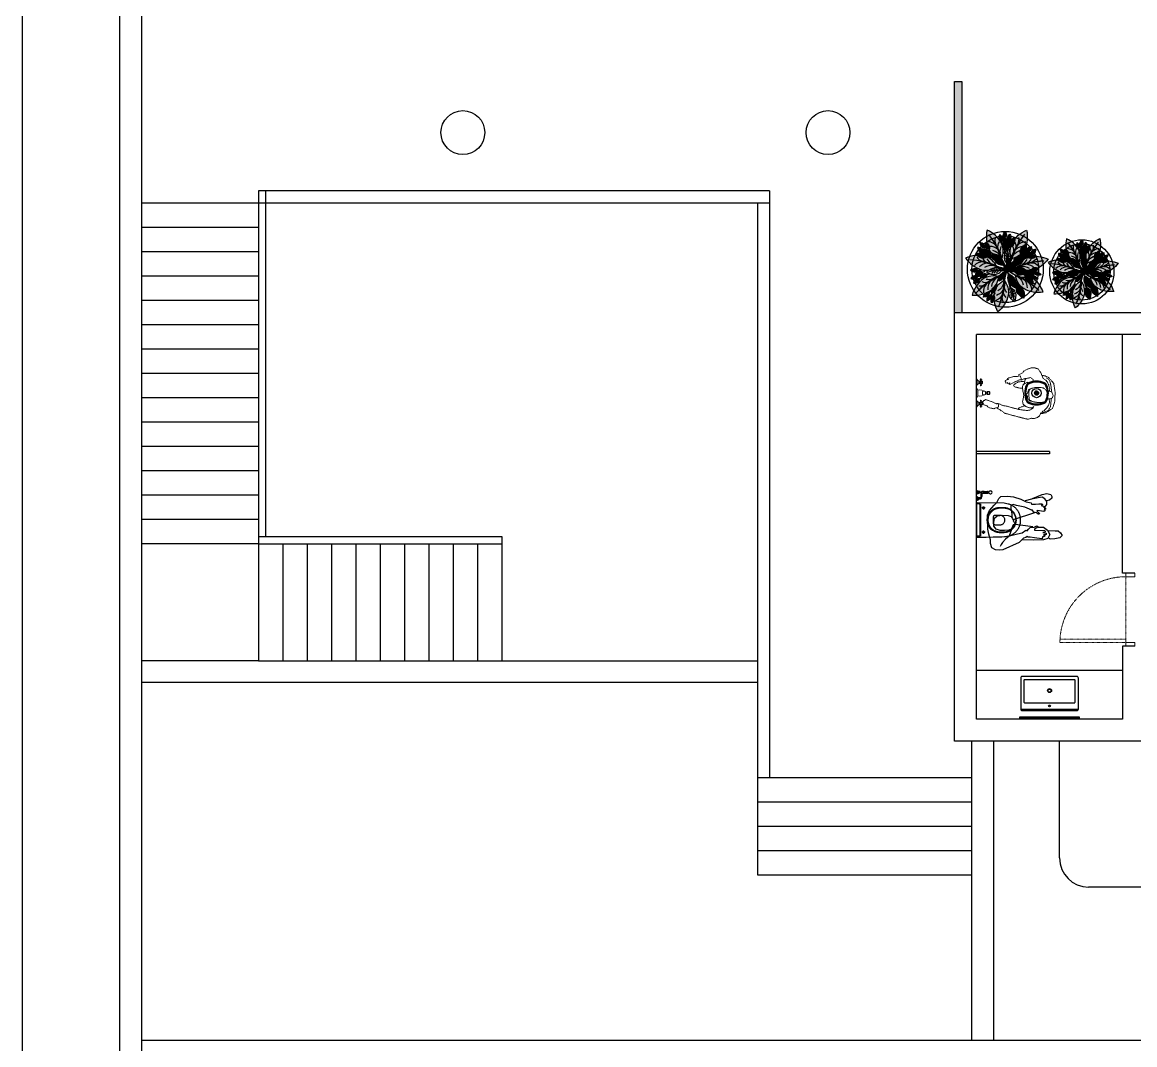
# Model space of a CAD drawing. Header units: inches. Extents: x 9636 to 21597, y -10243 to 557.
# Drawn here: x 12774.5 to 13231.5, y -9325.1 to -8905 of the extents above; entities that cross this region are included whole.
import ezdxf

# ---------------------------------------------------------------- set-up
doc = ezdxf.new("R2010")
doc.units = ezdxf.units.IN
doc.header["$MEASUREMENT"] = 0
for name, pattern in [('ACAD_ISO02W100', [15, 12, -3]), ('AUDIT_D_060311083008-3', [0]), ('CENTER2', [1.125, 0.75, -0.125, 0.125, -0.125]), ('DASHED2', [0.375, 0.25, -0.125]), ('HIDDEN', [0.375, 0.25, -0.125])]:
    doc.linetypes.add(name, pattern=pattern)
for name, color, linetype in [('A-DOOR', 251, 'AUDIT_D_060311083008-3'), ('A-Door-Frame', 1, 'Continuous'), ('A-Door-Swing', 8, 'HIDDEN'), ('Edges', 7, 'Continuous'), ('IEL-HATCH-002', 7, 'Continuous'), ('MESA', 7, 'Continuous'), ('sanit acces', 4, 'Continuous')]:
    doc.layers.add(name, color=color, linetype=linetype)
doc.layers.add('col.', color=31, linetype='Continuous', lineweight=0)
doc.layers.add('WALL', color=23, linetype='Continuous', lineweight=15)

# ---------------------------------------------------------------- blocks, each defined once
blk = doc.blocks.new('BASIN23')
at = {"color": 252}
blk.add_line((4619.05, 4552.68), (4590.2, 4552.68), dxfattribs=at)
for points in [[(4618.28, 4553.45), (4590.97, 4553.45, 0.414214), (4590.2, 4552.68), (4590.2, 4537.16, 0.414214), (4590.97, 4536.39), (4618.28, 4536.39, 0.414214), (4619.05, 4537.16), (4619.05, 4552.68, 0.414214)], [(4617.07, 4549.53), (4592.18, 4549.53, 0.414214), (4591.79, 4549.14), (4591.79, 4538.37, 0.414214), (4592.18, 4537.98), (4617.07, 4537.98, 0.414214), (4617.46, 4538.37), (4617.46, 4549.14, 0.414214)]]:
    blk.add_lwpolyline(points, format="xyb", close=True, dxfattribs=at)
for centre, radius in [((4604.62, 4551.1), 0.455), ((4604.62, 4543.42), 0.971), ((4604.62, 4543.42), 0.777)]:
    blk.add_circle(centre, radius, dxfattribs=at)
blk = doc.blocks.new('R91')
at = {"color": 9, "linetype": 'ByBlock', "true_color": 0xbbbcbf}
for p, q in [((-372, 958), (-441, 953)), ((-313, 950), (-372, 958)), ((-527, 783), (-554, 685)), ((-524, 846), (-527, 783)), ((-503, 917), (-524, 846)), ((-441, 953), (-503, 917)), ((-340, 863), (-358, 896)), ((-316, 828), (-340, 863)), ((-265, 771), (-316, 828)), ((-34, 825), (-313, 950)), ((-209, 724), (-265, 771)), ((41, 754), (-34, 825)), ((222, 789), (26, 783)), ((388, 780), (222, 789)), ((460, 759), (388, 780)), ((501, 768), (481, 759)), ((582, 765), (501, 768)), ((665, 745), (582, 765)), ((-572, 596), (-574, 359)), ((-554, 685), (-572, 596)), ((-429, 599), (-468, 549)), ((-361, 620), (-429, 599)), ((-286, 623), (-361, 620)), ((-209, 617), (-286, 623)), ((-185, 667), (-209, 724)), ((-167, 596), (-209, 617)), ((-200, 715), (-63, 679)), ((-161, 602), (-185, 667)), ((-149, 552), (-167, 596)), ((-63, 679), (20, 661)), ((20, 661), (82, 617)), ((85, 742), (41, 754)), ((82, 617), (103, 626)), ((103, 724), (85, 742)), ((124, 733), (103, 724)), ((103, 626), (130, 599)), ((157, 733), (124, 733)), ((130, 599), (157, 569)), ((234, 748), (157, 733)), ((231, 614), (406, 623)), ((231, 596), (231, 614)), ((290, 566), (231, 596)), ((359, 762), (234, 748)), ((371, 745), (359, 762)), ((368, 730), (371, 745)), ((403, 724), (368, 730)), ((374, 656), (430, 667)), ((409, 653), (374, 656)), ((383, 697), (403, 709)), ((418, 694), (383, 697)), ((388, 563), (457, 617)), ((403, 709), (403, 724)), ((406, 623), (412, 638)), ((412, 638), (409, 653)), ((433, 691), (418, 694)), ((430, 667), (433, 691)), ((457, 617), (495, 688)), ((495, 688), (460, 759)), ((466, 620), (588, 629)), ((588, 629), (635, 629)), ((635, 629), (680, 659)), ((704, 709), (665, 745)), ((680, 659), (704, 709)), ((-468, 549), (-470, 486)), ((-470, 486), (-453, 409)), ((-453, 409), (-408, 367)), ((-221, 365), (-167, 382)), ((-167, 382), (-147, 412)), ((-158, 335), (-158, 385)), ((-135, 522), (-149, 552)), ((-147, 412), (-132, 457)), ((-117, 516), (-135, 522)), ((-135, 468), (-108, 480)), ((-132, 457), (-135, 468)), ((-129, 433), (237, 311)), ((-105, 498), (-117, 516)), ((-108, 480), (-105, 498)), ((-93, 510), (204, 552)), ((157, 569), (228, 561)), ((228, 561), (270, 543)), ((270, 543), (290, 552)), ((290, 552), (290, 566)), ((293, 561), (388, 563)), ((-574, 359), (-539, 275)), ((-539, 275), (-459, 183)), ((-408, 367), (-313, 359)), ((-313, 359), (-221, 365)), ((-176, 243), (-158, 335)), ((-173, 198), (-176, 243)), ((-164, 183), (-173, 198)), ((-78, 192), (-138, 177)), ((65, 222), (-78, 192)), ((145, 252), (65, 222)), ((177, 269), (145, 252)), ((183, 261), (177, 269)), ((222, 308), (183, 261)), ((267, 320), (222, 308)), ((293, 338), (267, 320)), ((273, 284), (317, 326)), ((276, 275), (273, 284)), ((394, 293), (276, 275)), ((311, 338), (293, 338)), ((317, 326), (311, 338)), ((344, 189), (403, 207)), ((388, 222), (421, 237)), ((406, 216), (388, 222)), ((415, 275), (394, 293)), ((400, 255), (415, 275)), ((421, 252), (400, 255)), ((403, 207), (406, 216)), ((406, 222), (442, 174)), ((421, 237), (421, 252)), ((-459, 183), (-414, 142)), ((-414, 142), (-384, 73)), ((-384, 73), (-349, 38)), ((-349, 38), (-230, 29)), ((-230, 29), (-132, 44)), ((-138, 177), (-164, 183)), ((-132, 44), (-4, 85)), ((-4, 85), (88, 127)), ((177, 85), (70, 109)), ((88, 127), (174, 148)), ((174, 148), (180, 166)), ((293, 59), (177, 85)), ((180, 166), (246, 166)), ((198, 73), (365, 5)), ((246, 166), (308, 160)), ((365, 50), (293, 59)), ((308, 160), (365, 163)), ((371, 180), (344, 189)), ((365, 163), (371, 180)), ((409, 79), (365, 50)), ((365, 5), (445, -16)), ((442, 124), (409, 79)), ((442, 174), (442, 124)), ((490, 100), (442, 112)), ((445, -16), (510, 5)), ((531, 68), (490, 100)), ((510, 5), (531, 35)), ((531, 35), (531, 68))]:
    blk.add_line(p, q, dxfattribs=at)
blk = doc.blocks.new('wall handshower (top)')
at = {"color": 0}
for p, q in [((30, 0), (-30, 0)), ((-30, 0), (-30, -3)), ((30, 0), (30, -3)), ((130, 0), (70, 0)), ((70, 0), (70, -3)), ((130, 0), (130, -3)), ((-27, -4), (27, -4)), ((-22, -10), (0, -10)), ((-14, -10), (-14, -25)), ((-12, -43), (-12, -26)), ((-12, -26), (0, -26)), ((-12, -43), (12, -43)), ((-6, -26), (-6, -10)), ((22, -10), (0, -10)), ((12, -26), (0, -26)), ((6, -26), (6, -10)), ((12, -43), (12, -26)), ((14, -10), (14, -25)), ((73, -4), (127, -4)), ((78, -10), (100, -10)), ((86, -10), (86, -25)), ((88, -43), (88, -26)), ((88, -26), (100, -26)), ((88, -43), (112, -43)), ((88, -101), (88, -95)), ((88, -108), (88, -165)), ((89, -106), (89, -164)), ((89, -107), (89, -165)), ((91, -104), (91, -163)), ((92, -103), (92, -162)), ((94, -26), (94, -10)), ((94, -102), (94, -161)), ((95, -45), (95, -67)), ((96, -101), (96, -160)), ((98, -101), (98, -160)), ((122, -10), (100, -10)), ((112, -26), (100, -26)), ((100, -101), (100, -160)), ((102, -101), (102, -160)), ((104, -101), (104, -160)), ((105, -45), (105, -68)), ((105, -102), (105, -161)), ((106, -26), (106, -10)), ((107, -103), (107, -162)), ((108, -104), (108, -163)), ((110, -106), (110, -164)), ((110, -107), (110, -164)), ((111, -101), (111, -95)), ((111, -108), (111, -165)), ((111, -108), (111, -165)), ((112, -43), (112, -26)), ((114, -10), (114, -25))]:
    blk.add_line(p, q, dxfattribs=at)
for centre, radius, start, end in [((-27, -2), 2.41, 207.9179, 271.9718), ((-15, 2), 13.8, 205.7896, 241.6564), ((-10, -20), 5.86, 230.0793, 254.0924), ((17, -41), 24.5, 184.3011, 218.585), ((22, -36), 32.1, 219.6697, 269.6336), ((22, -38), 15.3, 199.0504, 270.6085), ((10, -20), 5.86, 285.9076, 309.9207), ((15, 2), 13.8, 298.3436, 334.2104), ((-21, -679), 627, 81.0602, 86.0403), ((-119, -1559), 1497, 82.5073, 84.5933), ((27, -2), 2.41, 268.0282, 332.0821), ((73, -2), 2.41, 207.9179, 271.9718), ((85, 2), 13.8, 205.7896, 241.6564), ((71, -104), 44.8, 58.5932, 83.7686), ((73, -100), 26.8, 64.0824, 83.2266), ((115, -81), 30.7, 168.4004, 207.2273), ((100, -83), 16.7, 30.5106, 149.4894), ((90, -20), 5.86, 230.0793, 254.0924), ((90, -105), 2.8, 137.3065, 222.6935), ((90, -169), 2.8, 137.3065, 222.6935), ((100, -108), 17.6, 49.0147, 130.9853), ((100, -110), 14.6, 37.5398, 142.4602), ((100, -110), 13.8, 33.1371, 146.8629), ((100, -112), 12.9, 26.3551, 153.6449), ((89, -102), 1.5, 143.1441, 216.8559), ((100, -113), 12.6, 23.4368, 156.5632), ((89, -107), 1.5, 143.1441, 216.8559), ((100, -174), 14.6, 37.5398, 142.4602), ((100, -175), 13.8, 33.1371, 146.8629), ((100, -177), 12.9, 26.3551, 153.6449), ((89, -166), 1.5, 143.1441, 216.8559), ((100, -178), 12.6, 23.4368, 156.5632), ((89, -172), 1.5, 143.1441, 216.8559), ((42, -182), 47.1, 354.3747, 11.6429), ((100, -37), 10, 215.7762, 324.2238), ((157, -182), 47.1, 168.3571, 185.6253), ((84, -81), 30.7, 332.7727, 11.5996), ((110, -102), 1.5, 323.1441, 36.8559), ((109, -105), 2.8, 317.3065, 42.6935), ((110, -107), 1.5, 323.1441, 36.8559), ((110, -166), 1.5, 323.1441, 36.8559), ((109, -169), 2.8, 317.3065, 42.6935), ((110, -172), 1.5, 323.1441, 36.8559), ((110, -20), 5.86, 285.9076, 309.9207), ((115, 2), 13.8, 298.3436, 334.2104), ((127, -2), 2.41, 268.0282, 332.0821), ((120, -215), 42.7, 153.5123, 181.2517), ((100, -217), 22.5, 179.1351, 0.8649), ((72, -182), 17, 302.6481, 343.7121), ((127, -182), 17, 196.2879, 237.3519), ((79, -215), 42.7, 358.7483, 26.4877)]:
    blk.add_arc(centre, radius, start, end, dxfattribs=at)
blk = doc.blocks.new('Duravit Wall Hung Toilet pl')
at = {"layer": 'Edges'}
for p, q in [((0.497, 0.512), (0.498, 0.513)), ((0.5, 0.224), (0.497, 0.512)), ((0.498, 0.515), (0.499, 0.516)), ((0.498, 0.514), (0.498, 0.515)), ((0.498, 0.513), (0.498, 0.514)), ((0.498, 0.514), (0.498, 0.514)), ((0.499, 0.516), (0.5, 0.517)), ((0.5, 0.517), (0.501, 0.518)), ((0.5, 0.517), (0.5, 0.517)), ((0.501, 0.518), (0.502, 0.518)), ((0.502, 0.518), (0.503, 0.519)), ((0.503, 0.519), (0.504, 0.519)), ((0.504, 0.519), (0.504, 0.519)), ((0.504, 0.519), (0.507, 0.519)), ((0.507, 0.489), (0.507, 0.519)), ((0.507, 0.519), (0.853, 0.519)), ((0.508, 0.487), (0.507, 0.489)), ((0.508, 0.486), (0.508, 0.487)), ((0.508, 0.485), (0.508, 0.486)), ((0.509, 0.484), (0.508, 0.485)), ((0.509, 0.483), (0.509, 0.484)), ((0.51, 0.482), (0.509, 0.483)), ((0.511, 0.481), (0.51, 0.482)), ((0.512, 0.48), (0.511, 0.481)), ((0.514, 0.48), (0.512, 0.48)), ((0.515, 0.479), (0.514, 0.48)), ((0.516, 0.479), (0.515, 0.479)), ((0.517, 0.479), (0.516, 0.479)), ((0.843, 0.479), (0.517, 0.479)), ((0.844, 0.479), (0.843, 0.479)), ((0.845, 0.479), (0.844, 0.479)), ((0.847, 0.48), (0.845, 0.479)), ((0.848, 0.48), (0.847, 0.48)), ((0.849, 0.481), (0.848, 0.48)), ((0.85, 0.482), (0.849, 0.481)), ((0.851, 0.483), (0.85, 0.482)), ((0.852, 0.485), (0.851, 0.484)), ((0.851, 0.484), (0.851, 0.483)), ((0.853, 0.487), (0.852, 0.486)), ((0.852, 0.486), (0.852, 0.485)), ((0.853, 0.489), (0.853, 0.519)), ((0.853, 0.519), (0.856, 0.519)), ((0.853, 0.489), (0.853, 0.487)), ((0.856, 0.519), (0.857, 0.519)), ((0.857, 0.519), (0.858, 0.518)), ((0.857, 0.519), (0.857, 0.519)), ((0.858, 0.518), (0.859, 0.518)), ((0.859, 0.518), (0.86, 0.517)), ((0.86, 0.517), (0.861, 0.517)), ((0.861, 0.517), (0.861, 0.516)), ((0.861, 0.516), (0.862, 0.515)), ((0.862, 0.515), (0.862, 0.514)), ((0.862, 0.514), (0.863, 0.513)), ((0.862, 0.514), (0.862, 0.514)), ((0.863, 0.513), (0.863, 0.512)), ((0.853, 0.474), (0.507, 0.474)), ((0.533, 0.444), (0.54, 0.444)), ((0.54, 0.446), (0.541, 0.449)), ((0.54, 0.444), (0.54, 0.446)), ((0.54, 0.441), (0.54, 0.444)), ((0.54, 0.444), (0.55, 0.444)), ((0.541, 0.439), (0.54, 0.441)), ((0.541, 0.449), (0.543, 0.451)), ((0.543, 0.437), (0.541, 0.439)), ((0.543, 0.451), (0.545, 0.452)), ((0.545, 0.435), (0.543, 0.437)), ((0.545, 0.452), (0.547, 0.453)), ((0.547, 0.434), (0.545, 0.435)), ((0.547, 0.453), (0.55, 0.454)), ((0.55, 0.434), (0.547, 0.434)), ((0.55, 0.454), (0.55, 0.461)), ((0.55, 0.454), (0.553, 0.453)), ((0.55, 0.444), (0.55, 0.454)), ((0.55, 0.444), (0.56, 0.444)), ((0.55, 0.434), (0.55, 0.444)), ((0.553, 0.434), (0.55, 0.434)), ((0.55, 0.427), (0.55, 0.434)), ((0.553, 0.453), (0.555, 0.452)), ((0.555, 0.435), (0.553, 0.434)), ((0.555, 0.452), (0.557, 0.451)), ((0.557, 0.437), (0.555, 0.435)), ((0.557, 0.451), (0.559, 0.449)), ((0.559, 0.439), (0.557, 0.437)), ((0.559, 0.449), (0.56, 0.446)), ((0.56, 0.441), (0.559, 0.439)), ((0.56, 0.446), (0.56, 0.444)), ((0.56, 0.444), (0.56, 0.441)), ((0.56, 0.444), (0.567, 0.444)), ((0.8, 0.444), (0.793, 0.444)), ((0.8, 0.446), (0.801, 0.449)), ((0.8, 0.444), (0.8, 0.446)), ((0.81, 0.444), (0.8, 0.444)), ((0.8, 0.441), (0.8, 0.444)), ((0.801, 0.439), (0.8, 0.441)), ((0.801, 0.449), (0.803, 0.451)), ((0.803, 0.437), (0.801, 0.439)), ((0.803, 0.451), (0.805, 0.452)), ((0.805, 0.435), (0.803, 0.437)), ((0.805, 0.452), (0.807, 0.453)), ((0.807, 0.434), (0.805, 0.435)), ((0.807, 0.453), (0.81, 0.454)), ((0.81, 0.434), (0.807, 0.434)), ((0.81, 0.454), (0.81, 0.461)), ((0.81, 0.454), (0.813, 0.453)), ((0.81, 0.444), (0.81, 0.454)), ((0.82, 0.444), (0.81, 0.444)), ((0.81, 0.434), (0.81, 0.444)), ((0.81, 0.427), (0.81, 0.434)), ((0.813, 0.434), (0.81, 0.434)), ((0.813, 0.453), (0.815, 0.452)), ((0.815, 0.435), (0.813, 0.434)), ((0.815, 0.452), (0.817, 0.451)), ((0.817, 0.437), (0.815, 0.435)), ((0.817, 0.451), (0.819, 0.449)), ((0.819, 0.439), (0.817, 0.437)), ((0.819, 0.449), (0.82, 0.446)), ((0.82, 0.441), (0.819, 0.439)), ((0.82, 0.446), (0.82, 0.444)), ((0.827, 0.444), (0.82, 0.444)), ((0.82, 0.444), (0.82, 0.441))]:
    blk.add_line(p, q, dxfattribs=at)
for points in [[(0.863, 0.512), (0.862, 0.416), (0.861, 0.341), (0.859, 0.286), (0.858, 0.246), (0.857, 0.218), (0.856, 0.201), (0.854, 0.189), (0.852, 0.182), (0.851, 0.175), (0.849, 0.168), (0.847, 0.162), (0.845, 0.156), (0.842, 0.151), (0.84, 0.145), (0.837, 0.14), (0.834, 0.135), (0.831, 0.13), (0.828, 0.125), (0.825, 0.12), (0.821, 0.115), (0.818, 0.111), (0.814, 0.106), (0.81, 0.102), (0.806, 0.098), (0.802, 0.094), (0.797, 0.09), (0.793, 0.086), (0.788, 0.083), (0.784, 0.079), (0.779, 0.076), (0.774, 0.073), (0.769, 0.07), (0.764, 0.067), (0.759, 0.064), (0.754, 0.062), (0.748, 0.059), (0.743, 0.057), (0.737, 0.055), (0.732, 0.053), (0.726, 0.052), (0.72, 0.05), (0.715, 0.049), (0.709, 0.048), (0.703, 0.047), (0.698, 0.047), (0.692, 0.046), (0.686, 0.046), (0.68, 0.046), (0.674, 0.046), (0.668, 0.046), (0.663, 0.047), (0.657, 0.047), (0.651, 0.048), (0.645, 0.049), (0.64, 0.05), (0.634, 0.052), (0.628, 0.053), (0.623, 0.055), (0.617, 0.057), (0.612, 0.059), (0.607, 0.062), (0.601, 0.064), (0.596, 0.067), (0.591, 0.07), (0.586, 0.073), (0.581, 0.076), (0.576, 0.079), (0.572, 0.083), (0.567, 0.086), (0.563, 0.09), (0.558, 0.094), (0.554, 0.098), (0.55, 0.102), (0.546, 0.107), (0.542, 0.111), (0.539, 0.116), (0.535, 0.121), (0.531, 0.126), (0.528, 0.132), (0.524, 0.138), (0.521, 0.145), (0.518, 0.152), (0.514, 0.161), (0.511, 0.17), (0.508, 0.181), (0.505, 0.193), (0.502, 0.207), (0.5, 0.224)], [(0.68, 0.091), (0.668, 0.093), (0.657, 0.095), (0.648, 0.097), (0.64, 0.099), (0.633, 0.102), (0.627, 0.104), (0.621, 0.107), (0.617, 0.109), (0.612, 0.112), (0.608, 0.114), (0.604, 0.117), (0.6, 0.12), (0.596, 0.123), (0.593, 0.126), (0.59, 0.129), (0.587, 0.132), (0.584, 0.135), (0.581, 0.138), (0.578, 0.141), (0.575, 0.145), (0.573, 0.148), (0.57, 0.152), (0.568, 0.155), (0.566, 0.159), (0.564, 0.163), (0.562, 0.167), (0.56, 0.171), (0.558, 0.175), (0.557, 0.179), (0.555, 0.183), (0.554, 0.187), (0.553, 0.191), (0.552, 0.196), (0.551, 0.2), (0.55, 0.204), (0.55, 0.209), (0.549, 0.213), (0.549, 0.218), (0.548, 0.223), (0.548, 0.228), (0.548, 0.233), (0.548, 0.239), (0.548, 0.244), (0.548, 0.25), (0.548, 0.255), (0.548, 0.261), (0.548, 0.266), (0.548, 0.271), (0.548, 0.276), (0.549, 0.281), (0.549, 0.286), (0.55, 0.29), (0.55, 0.295), (0.551, 0.299), (0.552, 0.304), (0.553, 0.308), (0.554, 0.312), (0.555, 0.316), (0.557, 0.32), (0.558, 0.324), (0.56, 0.328), (0.562, 0.332), (0.564, 0.336), (0.566, 0.34), (0.568, 0.344), (0.57, 0.347), (0.573, 0.351), (0.575, 0.354), (0.578, 0.358), (0.581, 0.361), (0.584, 0.364), (0.587, 0.368), (0.59, 0.371), (0.593, 0.374), (0.596, 0.376), (0.599, 0.379), (0.603, 0.382), (0.606, 0.384), (0.61, 0.387), (0.614, 0.389), (0.618, 0.391), (0.621, 0.393), (0.625, 0.395), (0.629, 0.397), (0.633, 0.398), (0.637, 0.4), (0.642, 0.401), (0.646, 0.402), (0.65, 0.403), (0.654, 0.404), (0.658, 0.405), (0.663, 0.406), (0.667, 0.406), (0.671, 0.407), (0.676, 0.407), (0.68, 0.407), (0.684, 0.407), (0.689, 0.406), (0.693, 0.406), (0.698, 0.406), (0.702, 0.405), (0.707, 0.404), (0.712, 0.403), (0.717, 0.401), (0.722, 0.399), (0.728, 0.397), (0.734, 0.395), (0.741, 0.391), (0.748, 0.387), (0.756, 0.382), (0.765, 0.376), (0.775, 0.369)], [(0.771, 0.132), (0.762, 0.125), (0.753, 0.119), (0.745, 0.114), (0.738, 0.11), (0.732, 0.107), (0.726, 0.104), (0.721, 0.102), (0.716, 0.101), (0.711, 0.099), (0.706, 0.098), (0.701, 0.097), (0.697, 0.097), (0.693, 0.096), (0.688, 0.096), (0.684, 0.095), (0.68, 0.095), (0.676, 0.095), (0.672, 0.096), (0.668, 0.096), (0.663, 0.096), (0.659, 0.097), (0.655, 0.098), (0.651, 0.099), (0.647, 0.1), (0.643, 0.101), (0.639, 0.102), (0.635, 0.104), (0.631, 0.105), (0.627, 0.107), (0.624, 0.109), (0.62, 0.111), (0.616, 0.113), (0.613, 0.115), (0.609, 0.117), (0.606, 0.119), (0.602, 0.122), (0.599, 0.125), (0.596, 0.127), (0.593, 0.13), (0.59, 0.133), (0.587, 0.136), (0.584, 0.139), (0.582, 0.142), (0.579, 0.146), (0.577, 0.149), (0.574, 0.153), (0.572, 0.156), (0.57, 0.16), (0.568, 0.163), (0.566, 0.167), (0.564, 0.171), (0.563, 0.175), (0.561, 0.179), (0.56, 0.183), (0.559, 0.187), (0.558, 0.191), (0.557, 0.195), (0.556, 0.199), (0.555, 0.203), (0.555, 0.207), (0.554, 0.212), (0.554, 0.217), (0.553, 0.221), (0.553, 0.226), (0.553, 0.232), (0.553, 0.237), (0.553, 0.243), (0.553, 0.249), (0.553, 0.254), (0.553, 0.26), (0.553, 0.265), (0.553, 0.271), (0.554, 0.276), (0.554, 0.28), (0.555, 0.285), (0.555, 0.289), (0.556, 0.293), (0.557, 0.298), (0.558, 0.302), (0.559, 0.305), (0.56, 0.309), (0.561, 0.313), (0.563, 0.317), (0.564, 0.321), (0.566, 0.325), (0.568, 0.328), (0.57, 0.332), (0.572, 0.335), (0.574, 0.339), (0.576, 0.342), (0.578, 0.346), (0.581, 0.349), (0.584, 0.352), (0.587, 0.356), (0.59, 0.359), (0.594, 0.363), (0.598, 0.366), (0.602, 0.37), (0.607, 0.373), (0.613, 0.377), (0.62, 0.381), (0.628, 0.385), (0.637, 0.39), (0.647, 0.394)], [(0.647, 0.394), (0.659, 0.395), (0.669, 0.396), (0.678, 0.396), (0.686, 0.396), (0.693, 0.396), (0.699, 0.395), (0.704, 0.394), (0.71, 0.393), (0.714, 0.392), (0.719, 0.391), (0.723, 0.389), (0.727, 0.388), (0.731, 0.386), (0.735, 0.384), (0.739, 0.382), (0.742, 0.38), (0.746, 0.378), (0.749, 0.376), (0.753, 0.374), (0.756, 0.372), (0.759, 0.369), (0.762, 0.366), (0.765, 0.364), (0.768, 0.361), (0.771, 0.358), (0.774, 0.355), (0.777, 0.352), (0.779, 0.349), (0.782, 0.346), (0.784, 0.342), (0.786, 0.339), (0.789, 0.335), (0.791, 0.332), (0.792, 0.328), (0.794, 0.325), (0.796, 0.321), (0.797, 0.317), (0.799, 0.313), (0.8, 0.309), (0.801, 0.305), (0.802, 0.302), (0.803, 0.298), (0.804, 0.293), (0.805, 0.289), (0.806, 0.285), (0.806, 0.28), (0.807, 0.276), (0.807, 0.271), (0.807, 0.265), (0.807, 0.26), (0.807, 0.254), (0.808, 0.249), (0.807, 0.243), (0.807, 0.237), (0.807, 0.232), (0.807, 0.226), (0.807, 0.221), (0.806, 0.217), (0.806, 0.212), (0.805, 0.207), (0.805, 0.202), (0.804, 0.198), (0.803, 0.193), (0.801, 0.188), (0.8, 0.183), (0.798, 0.177), (0.795, 0.172), (0.792, 0.165), (0.789, 0.158), (0.784, 0.15), (0.778, 0.142), (0.771, 0.132)], [(0.775, 0.369), (0.782, 0.359), (0.788, 0.35), (0.793, 0.342), (0.797, 0.334), (0.8, 0.328), (0.803, 0.321), (0.804, 0.316), (0.806, 0.31), (0.807, 0.305), (0.809, 0.3), (0.81, 0.296), (0.81, 0.291), (0.811, 0.286), (0.811, 0.281), (0.812, 0.276), (0.812, 0.271), (0.812, 0.266), (0.812, 0.261), (0.812, 0.255), (0.813, 0.25), (0.812, 0.244), (0.812, 0.239), (0.812, 0.233), (0.812, 0.228), (0.812, 0.223), (0.811, 0.218), (0.811, 0.213), (0.81, 0.209), (0.81, 0.204), (0.809, 0.2), (0.808, 0.196), (0.807, 0.191), (0.806, 0.187), (0.805, 0.183), (0.803, 0.179), (0.802, 0.175), (0.8, 0.171), (0.798, 0.167), (0.796, 0.163), (0.794, 0.159), (0.792, 0.155), (0.79, 0.152), (0.787, 0.148), (0.785, 0.145), (0.782, 0.141), (0.779, 0.138), (0.777, 0.135), (0.774, 0.132), (0.77, 0.129), (0.767, 0.126), (0.764, 0.123), (0.76, 0.12), (0.757, 0.117), (0.752, 0.114), (0.748, 0.112), (0.744, 0.109), (0.739, 0.107), (0.733, 0.104), (0.727, 0.102), (0.72, 0.099), (0.712, 0.097), (0.703, 0.095), (0.692, 0.093), (0.68, 0.091)], [(0.65, 0.225), (0.645, 0.229), (0.64, 0.234), (0.637, 0.239), (0.634, 0.245), (0.632, 0.251), (0.63, 0.258), (0.63, 0.264), (0.63, 0.321), (0.63, 0.323), (0.631, 0.326), (0.632, 0.328), (0.633, 0.331), (0.634, 0.333), (0.636, 0.335), (0.638, 0.336), (0.64, 0.338), (0.642, 0.339), (0.645, 0.34), (0.647, 0.34)], [(0.647, 0.34), (0.65, 0.341), (0.71, 0.341), (0.713, 0.34), (0.715, 0.34), (0.718, 0.339), (0.72, 0.338), (0.722, 0.336), (0.724, 0.335), (0.726, 0.333), (0.727, 0.331), (0.729, 0.328), (0.729, 0.326), (0.73, 0.323), (0.73, 0.321)], [(0.73, 0.321), (0.73, 0.264), (0.73, 0.258), (0.728, 0.251), (0.726, 0.245), (0.723, 0.239), (0.72, 0.234), (0.715, 0.229), (0.71, 0.225), (0.705, 0.221), (0.699, 0.218)], [(0.699, 0.218), (0.693, 0.216), (0.687, 0.215), (0.68, 0.214), (0.674, 0.215), (0.667, 0.216), (0.661, 0.218), (0.655, 0.221), (0.65, 0.225)]]:
    blk.add_lwpolyline(points, dxfattribs=at)
blk = doc.blocks.new('RGF')
at = {"xscale": 38.34206489527691, "yscale": 38.34206489527691, "zscale": 38.34206489527691}
blk.add_blockref('Duravit Wall Hung Toilet pl', (4343.89, 735.65), dxfattribs=at)
at = {"layer": 'sanit acces', "color": 250, "lineweight": 9, "xscale": -0.025408890989909, "yscale": 0.025408890989909, "zscale": 0.025408890989909}
blk.add_blockref('wall handshower (top)', (4361.11, 755.19), dxfattribs=at)
blk = doc.blocks.new('R95')
at = {"color": 0, "linetype": 'ByBlock'}
for p, q in [((-148, 626), (-200, 616)), ((-136, 663), (-155, 616)), ((-99, 715), (-136, 663)), ((-45, 731), (-99, 715)), ((-4, 729), (-45, 731)), ((50, 711), (-4, 729)), ((105, 680), (50, 711)), ((114, 659), (105, 680)), ((167, 635), (114, 659)), ((147, 608), (155, 624)), ((173, 612), (167, 635)), ((-317, 513), (-336, 391)), ((-245, 595), (-317, 513)), ((-287, 406), (-278, 484)), ((-278, 484), (-260, 556)), ((-247, 492), (-262, 435)), ((-260, 556), (-214, 591)), ((-229, 531), (-247, 492)), ((-200, 616), (-245, 595)), ((-196, 567), (-229, 531)), ((-171, 581), (-196, 567)), ((-155, 616), (-171, 581)), ((-33, 567), (-12, 579)), ((-31, 546), (-33, 567)), ((-16, 536), (-31, 546)), ((-12, 579), (4, 595)), ((4, 595), (35, 587)), ((35, 587), (62, 583)), ((83, 513), (41, 531)), ((62, 583), (83, 581)), ((83, 560), (68, 581)), ((83, 581), (136, 558)), ((93, 513), (83, 560)), ((114, 490), (83, 513)), ((91, 542), (176, 534)), ((118, 441), (114, 490)), ((136, 558), (157, 564)), ((138, 585), (147, 608)), ((138, 564), (138, 585)), ((157, 564), (221, 534)), ((225, 466), (167, 449)), ((202, 608), (173, 612)), ((176, 534), (229, 501)), ((239, 608), (202, 608)), ((221, 534), (293, 499)), ((244, 480), (225, 466)), ((229, 501), (244, 480)), ((283, 595), (239, 608)), ((312, 589), (283, 595)), ((303, 501), (293, 519)), ((293, 519), (318, 507)), ((293, 499), (303, 501)), ((357, 552), (310, 571)), ((310, 571), (332, 569)), ((326, 579), (312, 589)), ((318, 507), (328, 511)), ((328, 511), (322, 525)), ((322, 525), (349, 515)), ((332, 569), (326, 579)), ((349, 515), (355, 525)), ((351, 536), (359, 538)), ((355, 525), (351, 536)), ((359, 538), (357, 552)), ((-336, 391), (-332, 261)), ((-301, 369), (-309, 344)), ((-309, 344), (-299, 313)), ((-289, 393), (-301, 369)), ((-299, 313), (-278, 301)), ((-270, 402), (-289, 393)), ((-251, 404), (-270, 402)), ((-262, 435), (-256, 410)), ((-227, 398), (-251, 404)), ((-229, 301), (-221, 313)), ((-221, 393), (-227, 398)), ((-216, 410), (-221, 393)), ((-221, 313), (-214, 286)), ((-202, 428), (-216, 410)), ((-169, 451), (-202, 428)), ((-113, 457), (-169, 451)), ((-60, 457), (-113, 457)), ((2, 441), (-60, 457)), ((31, 426), (2, 441)), ((13, 433), (25, 408)), ((29, 329), (23, 305)), ((25, 408), (31, 381)), ((31, 381), (29, 358)), ((29, 358), (29, 329)), ((41, 393), (31, 426)), ((37, 292), (48, 317)), ((50, 377), (41, 393)), ((48, 317), (50, 338)), ((62, 365), (50, 377)), ((50, 338), (62, 344)), ((72, 354), (62, 365)), ((62, 344), (72, 354)), ((99, 348), (118, 441)), ((116, 259), (99, 348)), ((167, 449), (124, 447)), ((-332, 261), (-299, 165)), ((-299, 165), (-210, 105)), ((-278, 253), (-284, 301)), ((-278, 301), (-249, 299)), ((-272, 189), (-278, 253)), ((-243, 140), (-272, 189)), ((-254, 297), (-258, 249)), ((-258, 249), (-243, 204)), ((-249, 299), (-229, 301)), ((-243, 204), (-208, 160)), ((-214, 286), (-192, 261)), ((-208, 160), (-183, 132)), ((-192, 261), (-159, 249)), ((-159, 249), (-93, 247)), ((-93, 247), (-33, 257)), ((-33, 175), (-39, 191)), ((-39, 191), (-20, 173)), ((-33, 257), (17, 270)), ((-10, 156), (-33, 175)), ((-20, 173), (19, 173)), ((15, 140), (-10, 156)), ((15, 278), (-2, 272)), ((23, 305), (15, 278)), ((17, 270), (37, 292)), ((19, 173), (72, 191)), ((72, 191), (110, 224)), ((93, 198), (128, 189)), ((110, 224), (116, 259)), ((128, 189), (163, 171)), ((163, 171), (176, 160)), ((347, 198), (184, 154)), ((388, 204), (347, 198)), ((456, 235), (388, 204)), ((427, 144), (456, 158)), ((450, 189), (452, 218)), ((464, 175), (450, 189)), ((452, 218), (460, 224)), ((473, 233), (456, 235)), ((456, 158), (466, 171)), ((466, 171), (487, 173)), ((481, 229), (473, 233)), ((539, 257), (481, 229)), ((487, 173), (514, 160)), ((514, 160), (578, 173)), ((580, 270), (539, 257)), ((578, 173), (611, 191)), ((634, 288), (580, 270)), ((598, 196), (667, 220)), ((611, 191), (598, 196)), ((644, 274), (634, 288)), ((658, 274), (644, 274)), ((658, 261), (658, 274)), ((675, 261), (658, 261)), ((660, 233), (675, 245)), ((669, 229), (660, 233)), ((667, 220), (669, 229)), ((675, 245), (675, 261)), ((-204, 121), (-243, 140)), ((-210, 105), (-126, 88)), ((-157, 105), (-204, 121)), ((-183, 132), (-165, 125)), ((-165, 125), (-134, 95)), ((-134, 95), (-119, 62)), ((-119, 62), (-89, 39)), ((-89, 39), (-45, 24)), ((-45, 24), (-8, 27)), ((-8, 27), (44, 14)), ((60, 136), (15, 140)), ((44, 14), (122, 33)), ((110, 142), (60, 136)), ((184, 154), (110, 142)), ((122, 33), (363, 97)), ((363, 97), (427, 144))]:
    blk.add_line(p, q, dxfattribs=at)
blk = doc.blocks.new('Faucet - Bathroom front')
at = {"color": 250}
for p, q in [((-0.5, 4.25), (0.5, 4.25)), ((-5, 0), (-2.25, 0)), ((-4.5087, 0.25), (-2.7408, 0.25)), ((-4, 1.625), (-4.25, 1.625)), ((-4, 1.375), (-4.25, 1.375)), ((-3.1442, 0.75), (-4.0979, 0.75)), ((-3.25, 1.625), (-3, 1.625)), ((-3.25, 1.375), (-3, 1.375)), ((-1.5, 0), (1.5, 0)), ((-1, 0.5), (1, 0.5)), ((0.5, 3.75), (-0.5, 3.75)), ((-0.5, 3), (0.5, 3)), ((0.5, 2), (-0.5, 2)), ((-0.25, 3), (-0.25, 3.5)), ((0.25, 3.5), (0.25, 3)), ((2.25, 0), (5, 0)), ((2.7413, 0.25), (4.5092, 0.25)), ((3.25, 1.625), (3, 1.625)), ((3.25, 1.375), (3, 1.375)), ((4.1058, 0.75), (3.1521, 0.75)), ((4, 1.625), (4.25, 1.625)), ((4, 1.375), (4.25, 1.375))]:
    blk.add_line(p, q, dxfattribs=at)
for points in [[(-0.5, 3.75), (-0.5, 4.25)], [(-0.25, 4.5), (0.25, 4.5)], [(0.5, 4.25), (0.5, 3.75)], [(0.25, 3.5), (-0.25, 3.5)]]:
    blk.add_lwpolyline(points, dxfattribs=at)
for points in [[(-4, 1), (-4, 2), (-3.25, 2), (-3.25, 1)], [(3.25, 1), (3.25, 2), (4, 2), (4, 1)]]:
    blk.add_lwpolyline(points, close=True, dxfattribs=at)
for centre in [(-4.5, 1.5), (-3.625, 1.5), (-2.75, 1.5), (2.75, 1.5), (3.625, 1.5), (4.5, 1.5)]:
    blk.add_circle(centre, 0.2795, dxfattribs=at)
for centre, radius, start, end in [((-0.2575, 4.2575), 0.2426, 88.22243, 181.7776), ((0.2575, 4.2575), 0.2426, 358.2224, 91.77757), ((-5.375, 1.375), 1.4252, 285.2551, 344.7449), ((-1.875, 1.375), 1.4252, 195.2551, 254.7449), ((-0.7962, -0.2038), 0.7327, 106.1502, 163.8498), ((3, 1), 4.0311, 150.2551, 187.125), ((0.6413, 2.5), 1.246, 156.3417, 203.6583), ((-0.2575, 3.7425), 0.2426, 178.2224, 271.7776), ((0.2575, 3.7425), 0.2426, 268.2224, 1.777565), ((-3, 1), 4.0311, 352.875, 29.74488), ((-0.6413, 2.5), 1.246, 336.3417, 23.65835), ((0.7962, -0.2038), 0.7327, 16.1502, 73.84979), ((1.875, 1.375), 1.4252, 285.2551, 344.7449), ((5.375, 1.375), 1.4252, 195.2551, 254.7449)]:
    blk.add_arc(centre, radius, start, end, dxfattribs=at)
blk = doc.blocks.new('20')
at = {"linetype": 'CENTER2'}
for p, q in [((20337, 17142), (20297, 17142)), ((20317, 17162), (20317, 17122))]:
    blk.add_line(p, q, dxfattribs=at)
at = {"linetype": 'Continuous'}
for p, q in [((20307, 17155), (20303, 17153)), ((20305, 17146), (20305, 17147)), ((20305, 17146), (20305, 17137)), ((20305, 17136), (20305, 17137)), ((20307, 17155), (20314, 17158)), ((20318, 17160), (20314, 17158)), ((20315, 17124), (20320, 17126)), ((20320, 17126), (20326, 17128)), ((20326, 17128), (20330, 17130)), ((20329, 17147), (20329, 17146)), ((20329, 17137), (20329, 17146)), ((20329, 17137), (20329, 17136))]:
    blk.add_line(p, q, dxfattribs=at)
for radius in [43.2, 18.5, 10.6, 9.32]:
    blk.add_circle((20317, 17142), radius, dxfattribs=at)
for centre, radius, start, end in [((20389, 17142), 184, 155.7431, 204.2554), ((20388, 17142), 179, 155.9156, 204.0844), ((20385, 17142), 170, 156.0462, 203.9541), ((20251, 17207), 30.4, 108.64, 161.3731), ((20252, 17206), 29.5, 107.9494, 162.0514), ((20256, 17203), 27.4, 107.1836, 162.814), ((20317, 17069), 184, 65.7429, 114.2555), ((20317, 17070), 179, 65.9155, 114.0846), ((20317, 17074), 170, 66.0504, 113.9499), ((20377, 17203), 27.4, 17.1884, 72.8085), ((20381, 17206), 29.5, 17.9496, 72.0505), ((20382, 17207), 30.3, 18.5617, 71.4379), ((20248, 17142), 170, 336.0461, 23.954), ((20245, 17142), 179, 335.9155, 24.0845), ((20244, 17142), 184, 335.7447, 24.2565), ((20317, 17142), 18, 136.0565, 268.6411), ((20317, 17142), 18, 136.0565, 268.9435), ((20317, 17142), 16.4, 124.5731, 280.4269), ((20309, 17149), 7.29, 134.2179, 143.1195), ((20317, 17142), 18, 88.9435, 136.0565), ((20317, 17142), 13.3, 25.5438, 154.4562), ((20317, 17142), 13.3, 205.5438, 334.4562), ((20317, 17142), 16.4, 304.5731, 100.4269), ((20316, 17130), 6.74, 261.5141, 271.147), ((20317, 17142), 18, 268.9435, 316.0565), ((20317, 17142), 18, 316.0565, 88.9435), ((20317, 17153), 6.74, 81.5149, 91.1477), ((20324, 17134), 7.29, 314.2179, 323.1195), ((20251, 17076), 30.4, 198.6493, 251.3514), ((20253, 17078), 30.1, 198.4913, 251.509), ((20256, 17081), 27.4, 197.1892, 252.8119), ((20317, 17215), 184, 245.7453, 294.2564), ((20317, 17213), 179, 245.9156, 294.0845), ((20317, 17210), 170, 246.0502, 293.9498), ((20377, 17081), 27.4, 287.1823, 342.8172), ((20381, 17078), 29.4, 287.8792, 342.1204), ((20382, 17076), 30.3, 288.5612, 341.4243)]:
    blk.add_arc(centre, radius, start, end, dxfattribs=at)
blk = doc.blocks.new('*U16')
at = {"layer": 'A-Door-Frame', "lineweight": 5}
for p, q in [((0, -100), (0, 0)), ((818, -100), (818, 0))]:
    blk.add_line(p, q, dxfattribs=at)
for points in [[(0, -100), (40, -100), (40, 0), (0, 0)], [(818, -100), (778, -100), (778, 0), (818, 0)]]:
    blk.add_lwpolyline(points, dxfattribs=at)
at = {"layer": 'A-Door-Swing', "linetype": 'DASHED2', "lineweight": 5}
blk.add_line((47, 0), (785, 0), dxfattribs=at)
blk.add_lwpolyline([(40, 0), (40, 738), (80, 738), (80, 0)], close=True, dxfattribs=at)
blk.add_arc((40, 0), 738, 360, 90, dxfattribs=at)
blk = doc.blocks.new('folha Ant')
at = {"layer": 'MESA', "ltscale": 0.8}
h = blk.add_hatch(color=35, dxfattribs=at)
h.dxf.hatch_style = 1
h.set_gradient(color1=(179, 116, 77), color2=(114, 74, 49), one_color=1, tint=0.32, name='CURVED')
h.paths.add_polyline_path([(0.05, 0), (0.049, 0.006, 0.033108), (0, 0, 0.809082), (0.002, -0.006, -0.032777)])
h.paths.add_polyline_path([(0.097, 0.005, 0.033108), (0.049, 0.006), (0.05, 0, -0.032777), (0.098, -0.001), (0.095, 0.003)])
h = blk.add_hatch(color=85, dxfattribs=at)
h.dxf.hatch_style = 1
h.set_gradient(color1=(103, 159, 96), color2=(52, 80, 48), one_color=1, tint=0.25)
h.paths.add_polyline_path([(0.353, 0.007, -0.09675), (0.099, 0.007, 0.007527), (0.095, 0.003, 0.014292), (0.102, -0.005, 0.086654)])
h = blk.add_hatch(color=85, dxfattribs=at)
h.dxf.hatch_style = 1
h.set_gradient(color1=(103, 159, 96), color2=(179, 207, 175), one_color=1, tint=0.75, name='INVCURVED')
h.paths.add_polyline_path([(0.227, 0.068, 0.199512), (0.099, 0.007, 0.09675), (0.353, 0.007, -0.086654), (0.102, -0.005, 0.192489), (0.227, -0.062, 0.158608), (0.395, 0.003, 0.158608)])
blk.add_lwpolyline([(0.098, -0.001), (0.095, 0.003), (0.097, 0.005, 0.066288), (0, 0, 0.809082), (0.002, -0.006, -0.065625)], format="xyb", close=True, dxfattribs=at)
for centre, radius, start, end in [((0.236, -0.116), 0.184, 92.9121, 139.7695), ((0.236, 0.122), 0.184, 220.2305, 267.0879), ((0.224, 0.658), 0.664, 259.119, 281.2235), ((0.191, 0.72), 0.731, 263.0097, 282.8199), ((0.114, 0.119), 0.119, 277.6411, 318.482), ((0.151, 0.101), 0.113, 290.5634, 330.4539), ((0.211, -0.224), 0.292, 50.9055, 86.9554), ((0.211, 0.229), 0.292, 273.0446, 309.0945), ((0.212, 0.088), 0.0955, 283.0013, 333.1911), ((0.113, -0.124), 0.121, 41.7528, 70.1061), ((0.185, -0.082), 0.0727, 27.7376, 79.2347), ((0.238, -0.1), 0.0902, 48.8027, 88.011)]:
    blk.add_arc(centre, radius, start, end, dxfattribs=at)
blk = doc.blocks.new('arvore L')
at = {"layer": 'MESA', "ltscale": 0.8}
for radius in [0.35, 0.308]:
    blk.add_circle((-0.017, -0.012), radius, dxfattribs=at)
at = {"layer": 'MESA'}
for p, rotation in [((-0.004, -0.003), 111.8634939329908), ((-0.002, -0.012), 159.7023978146412), ((-0.002, -0.022), 210.0932896211622)]:
    blk.add_blockref('folha Ant', p, dxfattribs=dict(at, rotation=rotation))
at = {"layer": 'MESA', "xscale": -1}
for p, rotation in [((-0.004, 0.001), 237.4553048776787), ((-0.005, -0.016), 189.5771815307885), ((-0.007, -0.019), 73.74235818062448), ((-0.004, -0.015), 143.2116612097536)]:
    blk.add_blockref('folha Ant', p, dxfattribs=dict(at, rotation=rotation))
at = {"layer": 'MESA'}
for p, xscale, yscale, zscale, rotation in [((-0.023, 0.221), 0.2372171158460145, 0.2372171158460145, 0.2372171158460145, 100.7442899234288), ((-0.011, 0.246), -0.2372171158460138, 0.2372171158460219, 0.2372171158460402, 254.6707272962989), ((0.028, 0.219), -0.2372171158460138, 0.2372171158460219, 0.2372171158460402, 254.6707272962989), ((-0.189, 0.145), 0.2372171158460308, 0.2372171158460308, 0.2372171158460308, 134.9461414081513), ((-0.165, 0.186), 0.2372171158460308, 0.2372171158460308, 0.2372171158460308, 134.9461414081513), ((-0.114, 0.085), -0.3672988726103342, 0.3672988726103199, 0.3672988726103326, 310.6576809262878), ((-0.144, 0.161), -0.2372171158460326, 0.2372171158460219, 0.2372171158460402, 288.8725787810177), ((-0.013, 0.129), 0.367298872610303, 0.367298872610303, 0.367298872610303, 78.9591877781593), ((0.005, 0.158), 0.3672988726102984, 0.3672988726102984, 0.3672988726102984, 49.45009658216959), ((0.119, 0.078), -0.3672988726103297, 0.3672988726103199, 0.3672988726103326, 240.0025576387842), ((-0.141, 0.103), -0.3672988726103232, 0.3672988726103199, 0.3672988726103326, 340.1667721222815), ((-0.009, -0.003), 0.4722192998870449, 0.4722192998870449, 0.4722192998870449, 127.7597565182155), ((-0.007, -0.003), 0.4722192998870434, 0.4722192998870434, 0.4722192998870434, 78.95918777814884), ((0.047, 0.041), 0.2372171158460773, 0.2372171158460773, 0.2372171158460773, 34.78192692463861), ((0.097, 0.052), -0.3672988726102771, 0.3672988726103199, 0.3672988726103326, 210.4934664427891), ((0.168, 0.119), 0.2372171158460773, 0.2372171158460773, 0.2372171158460773, 34.78192692463861), ((0.206, 0.092), 0.2372171158460773, 0.2372171158460773, 0.2372171158460773, 34.78192692463861), ((-0.244, -0.003), 0.2372171158460885, 0.2372171158460885, 0.2372171158460885, 173.1881796188063), ((-0.006, -0.016), 0.4722192998870134, 0.4722192998870134, 0.4722192998870134, 181.8145453364702), ((-0.021, -0.021), -0.3672988726102771, 0.3672988726103199, 0.3672988726103326, 210.4934664427891), ((-0.024, 0.011), 0.3672988726102808, 0.3672988726102808, 0.3672988726102808, 341.2516722292817), ((0.081, 0.012), 0.2372171158460773, 0.2372171158460773, 0.2372171158460773, 34.78192692463861), ((0.082, -0.001), -0.2372171158460231, 0.2372171158460219, 0.2372171158460402, 156.9632117474216), ((0.187, 0.073), -0.237217115846069, 0.2372171158460219, 0.2372171158460402, 188.7083642975025), ((-0.251, -0.051), 0.2372171158460153, 0.2372171158460153, 0.2372171158460153, 190.4360105724469), ((-0.241, -0.068), 0.237217115846034, 0.237217115846034, 0.237217115846034, 209.7732768087272), ((-0.205, -0.016), 0.2372171158460153, 0.2372171158460153, 0.2372171158460153, 190.4360105724469), ((-0.164, -0.041), 0.2372171158460153, 0.2372171158460153, 0.2372171158460153, 190.4360105724469), ((-0.024, -0.042), -0.2372171158460388, 0.2372171158460219, 0.2372171158460402, 51.68033384933957), ((-0.005, -0.017), -0.4722192998870682, 0.4722192998870582, 0.4722192998870366, 110.7618316866297), ((0.055, -0.037), -0.2372171158460231, 0.2372171158460219, 0.2372171158460402, 156.9632117474216), ((0.106, -0.037), 0.3672988726102808, 0.3672988726102808, 0.3672988726102808, 341.2516722292817), ((0.133, -0.058), 0.3672988726103005, 0.3672988726103005, 0.3672988726103005, 311.7425810332929), ((0.189, -0.089), -0.2372171158460231, 0.2372171158460219, 0.2372171158460402, 156.9632117474216), ((0.198, -0.039), 0.2372171158460078, 0.2372171158460078, 0.2372171158460078, 3.036774374557309), ((0.221, -0.054), -0.2372171158460231, 0.2372171158460219, 0.2372171158460402, 156.9632117474216), ((-0.162, -0.2), -0.2372171158460624, 0.2372171158460219, 0.2372171158460402, 32.34306761306672), ((-0.102, -0.144), -0.2372171158460388, 0.2372171158460219, 0.2372171158460402, 51.68033384933957), ((0.008, -0.136), -0.4722192998870255, 0.4722192998870582, 0.4722192998870366, 100.6603657106226), ((0.064, -0.118), -0.4722192998870682, 0.4722192998870582, 0.4722192998870366, 110.7618316866297), ((-0.151, -0.216), -0.2372171158460388, 0.2372171158460219, 0.2372171158460402, 51.68033384933957), ((-0.135, -0.221), -0.2372171158460438, 0.2372171158460219, 0.2372171158460402, 68.92816480300668)]:
    blk.add_blockref('folha Ant', p, dxfattribs=dict(at, xscale=xscale, yscale=yscale, zscale=zscale, rotation=rotation))

msp = doc.modelspace()

# ---------------------------------------------------------------- hatches: boundary and pattern name
at = {"layer": 'IEL-HATCH-002', "true_color": 0x2776bb, "transparency": 33554687}
h = msp.add_hatch(color=152, dxfattribs=at)
h.dxf.hatch_style = 1
h.paths.add_polyline_path([(13160.52, -8929.34), (13157.52, -8929.34), (13157.52, -9024.34), (13160.52, -9024.34)])

# ---------------------------------------------------------------- linework, layer by layer
for p, q in [((12823.52, -8557.34), (12823.52, -8979.34)), ((13157.52, -9024.34), (13157.52, -8929.34)), ((13157.52, -8929.34), (13160.52, -8929.34)), ((13160.52, -8929.34), (13160.52, -9024.34)), ((13081.52, -8974.34), (12871.52, -8974.34)), ((12871.52, -8974.34), (12871.52, -9167.34)), ((12874.52, -8974.34), (12874.52, -9116.34)), ((13081.52, -8974.34), (13081.52, -9215.34)), ((13081.52, -8979.34), (12823.52, -8979.34)), ((12823.52, -8979.34), (12823.52, -9332.34)), ((13076.52, -8979.34), (13076.52, -9215.34)), ((12871.52, -8989.34), (12823.52, -8989.34)), ((12871.52, -8999.34), (12823.52, -8999.34)), ((12871.52, -9009.34), (12823.52, -9009.34)), ((12871.52, -9019.34), (12823.52, -9019.34)), ((13346.52, -9024.34), (13157.52, -9024.34)), ((13157.52, -9200.34), (13157.52, -9024.34)), ((12871.52, -9029.34), (12823.52, -9029.34)), ((13346.52, -9033.34), (13166.52, -9033.34)), ((13166.52, -9191.34), (13166.52, -9033.34)), ((13226.52, -9131.34), (13226.52, -9033.34)), ((12871.52, -9039.34), (12823.52, -9039.34)), ((12871.52, -9049.34), (12823.52, -9049.34)), ((12871.52, -9059.34), (12823.52, -9059.34)), ((12871.52, -9069.34), (12823.52, -9069.34)), ((12871.52, -9079.34), (12823.52, -9079.34)), ((13196.52, -9081.34), (13166.52, -9081.34)), ((13196.52, -9082.34), (13166.52, -9082.34)), ((13196.52, -9081.34), (13196.52, -9082.34)), ((12871.52, -9089.34), (12823.52, -9089.34)), ((12871.52, -9099.34), (12823.52, -9099.34)), ((12871.52, -9109.34), (12823.52, -9109.34)), ((12871.52, -9116.34), (12971.52, -9116.34)), ((12971.52, -9116.34), (12971.52, -9119.34)), ((12871.52, -9119.34), (12823.52, -9119.34)), ((12871.52, -9119.34), (12971.52, -9119.34)), ((12881.52, -9119.34), (12881.52, -9167.34)), ((12891.52, -9119.34), (12891.52, -9167.34)), ((12901.52, -9119.34), (12901.52, -9167.34)), ((12911.52, -9119.34), (12911.52, -9167.34)), ((12921.52, -9119.34), (12921.52, -9167.34)), ((12931.52, -9119.34), (12931.52, -9167.34)), ((12941.52, -9119.34), (12941.52, -9167.34)), ((12951.52, -9119.34), (12951.52, -9167.34)), ((12961.52, -9119.34), (12961.52, -9167.34)), ((12971.52, -9119.34), (12971.52, -9167.34)), ((13231.52, -9131.34), (13226.52, -9131.34)), ((13231.52, -9161.34), (13226.52, -9161.34)), ((13226.52, -9161.34), (13226.52, -9191.34)), ((12871.52, -9167.34), (12823.52, -9167.34)), ((12871.52, -9167.34), (13076.52, -9167.34)), ((13226.52, -9171.34), (13166.52, -9171.34)), ((13076.52, -9176.34), (12823.52, -9176.34)), ((13226.52, -9191.34), (13166.52, -9191.34)), ((13416.52, -9200.34), (13157.52, -9200.34)), ((13164.52, -9200.34), (13164.52, -9323.34)), ((13173.52, -9200.34), (13173.52, -9323.34)), ((13200.59, -9248.37), (13200.59, -9200.34)), ((13076.52, -9215.34), (13164.52, -9215.34)), ((13076.52, -9215.34), (13076.52, -9255.34)), ((13076.52, -9225.34), (13164.52, -9225.34)), ((13076.52, -9235.34), (13164.52, -9235.34)), ((13076.52, -9245.34), (13164.52, -9245.34)), ((13076.52, -9255.34), (13164.52, -9255.34)), ((13268.52, -9260.37), (13212.59, -9260.37)), ((13372.52, -9323.34), (12823.52, -9323.34))]:
    msp.add_line(p, q)
at = {"color": 3}
msp.add_lwpolyline([(17284.65, -1358.66), (12774.54, -1358.66), (12774.54, -10242.64), (17284.65, -10242.64)], close=True, dxfattribs=at)
msp.add_lwpolyline([(12814.52, -9505.34), (13471.52, -9505.34), (13471.52, -8515.34), (12814.52, -8515.34), (12814.52, -8979.34), (12814.52, -9332.34), (12814.52, -9505.34)])
at = {"color": 143, "true_color": 0x7aafdf}
msp.add_lwpolyline([(13208.85, -9190.49), (13184.22, -9190.49), (13184.22, -9190.9), (13208.85, -9190.9)], close=True, dxfattribs=at)
for centre in [(12955.52, -8950.34), (13105.52, -8950.34)]:
    msp.add_circle(centre, 9)
msp.add_arc((13212.59, -9248.37), 12, 180, 270)

# ---------------------------------------------------------------- block references
at = {"lineweight": 9, "xscale": 0.043857671190349, "yscale": 0.043857671190349, "zscale": 0.043857671190349, "rotation": 269.9999999999999}
msp.add_blockref('20', (12439.37, -8166.31), dxfattribs=at)
at = {"xscale": -1, "rotation": 90.0000000000008}
msp.add_blockref('RGF', (13922.06, -4739.58), dxfattribs=at)
at = {"rotation": 180}
for name, p, xscale, yscale, zscale in [('R91', (13184.81, -9098.98), -0.02391704047119125, 0.02391704047119125, 0.02391704047119125), ('BASIN23', (16976.78, -5449.58), 0.8209703137976561, 0.8209703137976561, 0.8209703137976561)]:
    msp.add_blockref(name, p, dxfattribs=dict(at, xscale=xscale, yscale=yscale, zscale=zscale))
at = {"layer": 'A-DOOR', "lineweight": 5, "xscale": 0.03666666666666651, "yscale": 0.03666666666666651, "zscale": 0.03666666666666651, "rotation": 89.99999999999999}
msp.add_blockref('*U16', (13227.85, -9161.34), dxfattribs=at)
at = {"layer": 'col.', "color": 18, "lineweight": 9, "ltscale": 10, "true_color": 0x000000, "xscale": 1.217803065956105, "yscale": 1.217803065956105, "zscale": 1.217803065956105, "rotation": 269.9999999999999}
msp.add_blockref('Faucet - Bathroom front', (13166.52, -9057.34), dxfattribs=at)
at = {"layer": 'MESA'}
for p, xscale, yscale, zscale, rotation in [((13179.06, -9005.93), 44.46086984853764, 44.46086984853764, 44.46086984853764, 4.950900885801762), ((13210.41, -9007.08), 37.65019192900944, 37.65019192900944, 37.65019192900944, 4.950900885801763)]:
    msp.add_blockref('arvore L', p, dxfattribs=dict(at, xscale=xscale, yscale=yscale, zscale=zscale, rotation=rotation))
at = {"layer": 'WALL', "color": 9, "linetype": 'ACAD_ISO02W100', "true_color": 0xc7c8ca, "xscale": -0.02952721045826081, "yscale": 0.02952721045826081, "zscale": 0.02952721045826081}
msp.add_blockref('R95', (13188.88, -9068.54), dxfattribs=at)

doc.saveas('drawing.dxf')
